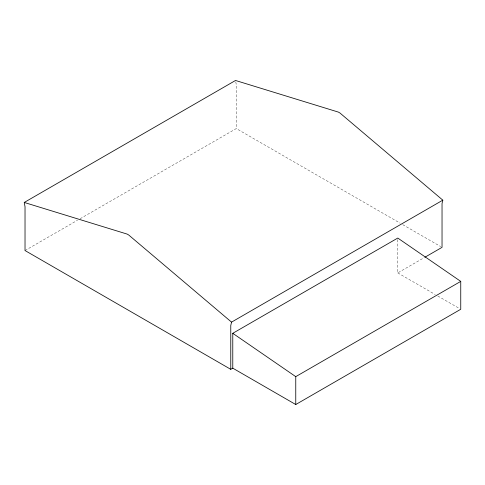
<?xml version="1.0" encoding="UTF-8"?>
<svg xmlns="http://www.w3.org/2000/svg" width="485" height="485" viewBox="0 0 485 485"><rect width="100%" height="100%" fill="white"/><g stroke="black" fill="none" stroke-linecap="round" stroke-linejoin="round"><path stroke-width="0.36" stroke-dasharray="2.42 1.82" d="M25.026 250.545L77.521 220.238M80.14 218.723L236.298 128.567L400.101 223.136M397.773 239.572L397.773 272.903L424.46 257.499M402.726 224.652L440.726 246.592M397.773 272.903L435.166 294.498M437.791 296.008L459.44 308.508M235.783 81.91L236.298 84.772L236.298 128.567"/><path stroke-width="0.73" d="M230.769 369.327L25.026 250.545L25.026 206.749L24.25 202.451L235.522 80.474L338.391 112.102L339.949 112.999L442.817 200.16L231.545 322.131L230.769 325.532L230.769 369.327L232.776 368.163L295.759 404.526L460.75 309.266L460.75 281.385L397.773 238.056L232.776 333.31L232.776 368.163M442.817 200.16L442.035 203.554L442.035 247.35L425.115 257.123M295.759 404.526L295.759 376.645L460.75 281.385M24.25 202.451L127.118 234.079L128.677 234.976L231.545 322.131M232.776 333.31L295.759 376.645"/></g></svg>
